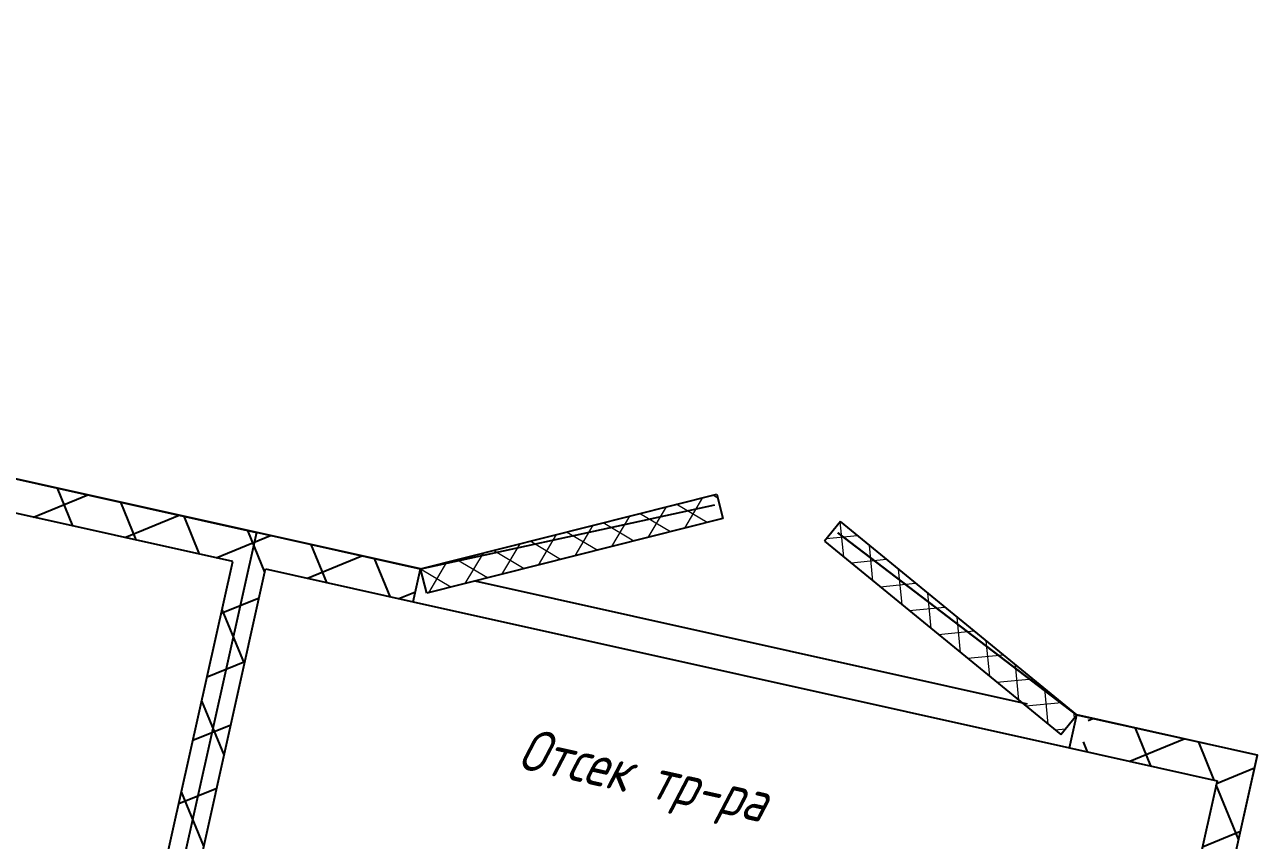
# Model space of a CAD drawing. Extents: x 5370511 to 5386565, y 1010429 to 1053793.
# Drawn here: x 5379780.845 to 5379784.511, y 1039452.303 to 1039454.73 of the extents above; entities that cross this region are included whole.
import ezdxf

# ---------------------------------------------------------------- set-up
doc = ezdxf.new("R2010")
doc.units = 0
doc.layers.get('0').update_dxf_attribs({"linetype": 'CONTINUOUS'})
doc.layers.add('ГП_сооружения', color=7, linetype='CONTINUOUS')
for name, color, linetype, lineweight in [('ЭС (09)', 7, 'CONTINUOUS', 13), ('ЭС (текст)', 7, 'CONTINUOUS', 25), ('ЭС (тонкий)', 7, 'CONTINUOUS', 25)]:
    doc.layers.add(name, color=color, linetype=linetype, lineweight=lineweight)
doc.styles.add('ЭС', font='gost_nipi.shx', dxfattribs={"oblique": 14.99997778074544})

# ---------------------------------------------------------------- blocks, each defined once
blk = doc.blocks.new('A$C073B76A8')
at = {"layer": 'ЭС (09)', "ltscale": 0.35, "transparency": 33554687}
h = blk.add_hatch(dxfattribs=at)
h.set_pattern_fill('ANSI37', color=256, scale=0.4999999999999999, angle=-210.0000000000104)
h.set_pattern_definition([(194.9999999999895, (9382.436294134515, -8685.7157042559), (0.4108752340999714, -1.533407249233971), []), (284.9999999999895, (9382.436294134515, -8685.7157042559), (1.533407249233971, 0.4108752340999714), [])])
h.paths.add_polyline_path([(0, 0), (0.7500000000019895, 1.299038105675493), (-14.99010720082833, 10.38659323515151), (-15.74010720082845, 9.087555129475618)])
at = {"transparency": 33554687}
for p, q in [((-14.99010720082833, 10.38659323515151), (-15.74010720082873, 9.087555129475106)), ((0.7500000000019895, 1.299038105675493), (-14.99010720082839, 10.38659323515145))]:
    blk.add_line(p, q, dxfattribs=at)
at = {"linetype": 'Continuous', "transparency": 33554687}
for p, q in [((-15.74010720082725, 9.087555129477664), (0, 0)), ((0, 0), (0.7500000000019895, 1.299038105675493))]:
    blk.add_line(p, q, dxfattribs=at)
blk = doc.blocks.new('*U326')
at = {"layer": 'ЭС (тонкий)', "transparency": 33554687}
h = blk.add_hatch(dxfattribs=at)
h.set_pattern_fill('ANSI37', color=253, angle=79.77202800376043)
h.set_pattern_definition([(124.7720280037604, (389.8221076882319, -736.7669303502602), (-2.608033060492139, -1.810742542544358), []), (214.7720280037603, (389.8221076882319, -736.7669303502602), (1.810742542544358, -2.608033060492139), [])])
h.paths.add_polyline_path([(222.3977735015176, -46.04235934410394), (262.3977735015212, -46.04235934396388), (262.3977735015285, -48.0423593439657), (222.3977735015285, -48.04235934410394)])
h.paths.add_polyline_path([(271.397773499664, -48.04235934393296), (273.3977734996622, -48.04235934392568), (273.3977734998332, -97.04235934392568), (271.397773499835, -97.04235934393296)], flags=17)
h.paths.add_polyline_path([(211.3977735035658, -99.04235934414396), (351.3977734914586, -99.04235934365465), (411.3977734877333, -99.04235934345274), (411.3977734877242, -96.12499739853706), (409.3977734877242, -96.12499739854252), (409.397773487726, -97.0423593434582), (351.3977734914513, -97.04235934365647), (351.3977734912803, -48.04235934365647), (409.397773487555, -48.04235934252506), (409.3977734877242, -96.58367837006813), (411.3977734877242, -96.12499739853706), (411.3977734875514, -46.0423593425196), (298.164321817512, -46.04235934383837), (298.1643218175211, -48.04235934384201), (349.3977734912785, -48.04235934366193), (349.3977734914531, -97.0423593427306), (213.3977735035567, -97.04235934413668), (213.3977735033893, -48.04235934320536), (280.1643218193838, -48.04235934297617), (280.1643218193783, -46.04235934390385), (211.397773503382, -46.042359343209)])
h.paths.add_polyline_path([(401.1258575833069, -46.04235934348367), (360.3977734894104, -46.04235934362737), (360.3977734894213, -48.04235934362373), (401.1258575833087, -48.04235934348549)])
at = {"layer": 'ЭС (тонкий)', "color": 253, "transparency": 33554687}
for p, q in [((360.3977734894122, -46.04235934362737), (298.1643218175175, -46.04235934384201)), ((397.3977734898797, -46.04235934443136), (363.7318247073015, -46.04235934361645)), ((411.397773487555, -46.04235934251778), (400.397773489414, -46.04235934349094)), ((411.397773487555, -46.04235934251778), (411.3977734877387, -99.04235934345274)), ((349.3977734912821, -48.04235934366375), (298.1643218175229, -48.04235934384383)), ((349.3977734914586, -97.04235934273242), (349.3977734912821, -48.04235934366375)), ((351.3977734914549, -97.04235934365829), (351.3977734912858, -48.04235934365647)), ((351.3977734912858, -48.04235934365647), (360.3977734894213, -48.04235934362555)), ((360.3977734894213, -48.04235934362555), (400.3977734898924, -48.04235934348912)), ((400.3977734898924, -48.04235934348912), (409.3977734875605, -48.04235934252688)), ((409.3977734875605, -48.04235934252688), (409.3977734877315, -97.0423593434582))]:
    blk.add_line(p, q, dxfattribs=at)
for points in [[(300.1620631962385, -46.0459514741267), (350.4020631550763, -46.04798465012914), (350.3999182839132, -99.04798460672987), (272.3999183477961, -99.04482800385972), (272.4020632189593, -46.04482804725899), (280.1620632126239, -46.0451420887764), (296.4023667188255, -38.54579931582134)], [(376.6423666530998, -38.54904656985104), (360.4020631468982, -46.04838934280428), (350.4020631550763, -46.04798465012914), (350.3999182839132, -99.04798460672987), (411.399918233971, -99.0504532320499), (411.4020631051342, -46.05045327544917), (400.4020631141564, -46.05000811350669), (384.1623666469484, -38.54935089874175)], [(376.6423666530998, -38.54904656985104), (360.4020631468982, -46.04838934280428)], [(384.1623666469484, -38.54935089874175), (400.4020631141564, -46.05000811350669)], [(360.3977734894213, -48.04235934362555), (360.3977734894122, -46.04235934362737)], [(400.3977734898924, -48.04235934348912), (400.397773489414, -46.04235934349094)]]:
    blk.add_lwpolyline(points, dxfattribs=at)
at = {"layer": 'ЭС (тонкий)', "color": 253, "transparency": 33554687, "xscale": -1, "rotation": 356.7374675347008}
blk.add_blockref('A$C073B76A8', (361.0726281493623, -47.38197540388069), dxfattribs=at)
at = {"layer": 'ЭС (тонкий)', "color": 253, "transparency": 33554687, "rotation": 3.26253246569524}
blk.add_blockref('A$C073B76A8', (399.7229188299441, -47.3819754028184), dxfattribs=at)
at = {"layer": 'ЭС (текст)', "color": 253, "transparency": 33554687, "style": 'ЭС', "oblique": 15}
blk.add_text('Отсек тр-ра', height=2.5, dxfattribs=at).set_placement((368.5154306786899, -56.36595055884447))

msp = doc.modelspace()

# ---------------------------------------------------------------- block references
at = {"layer": 'ГП_сооружения', "color": 1, "lineweight": 15, "xscale": 0.05000000000000001, "yscale": 0.05000000000000001, "zscale": 0.05000000000000001, "rotation": 347.4452412677718}
msp.add_blockref('*U326', (5379764.933649814, 1039459.274949813), dxfattribs=at)

doc.saveas('drawing.dxf')
